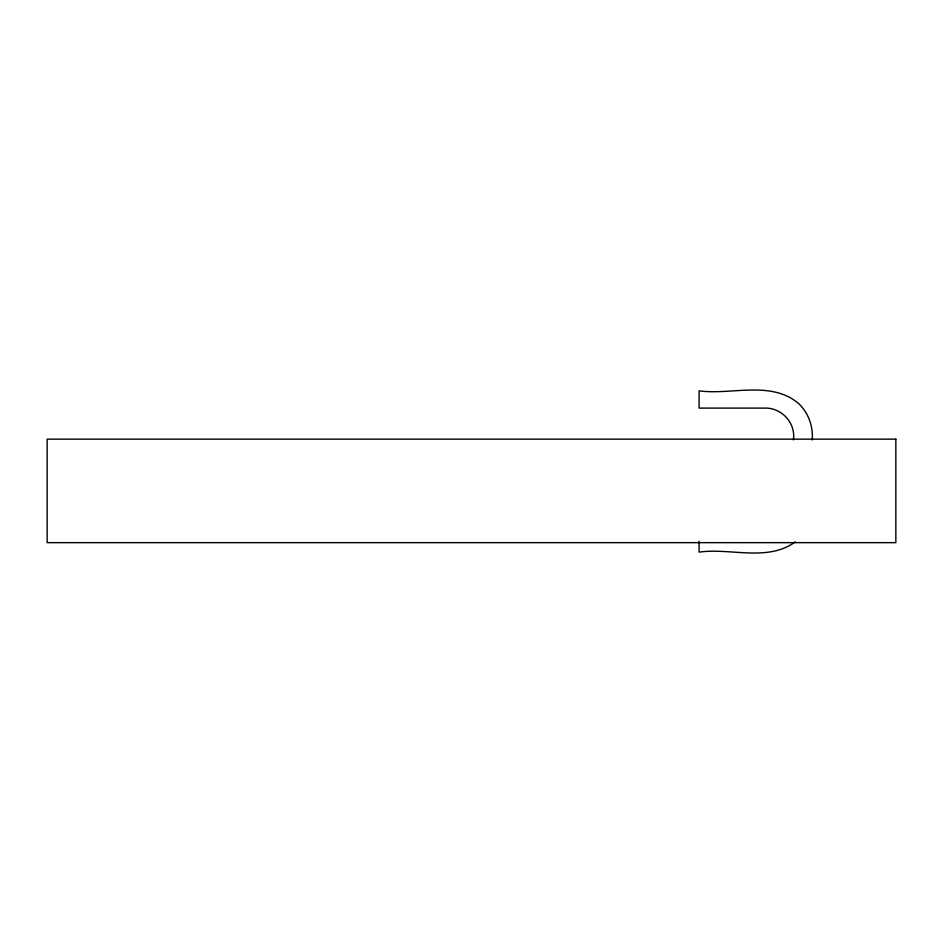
<?xml version="1.0" encoding="UTF-8"?>
<svg xmlns="http://www.w3.org/2000/svg" width="943" height="943" viewBox="0 0 943 943"><rect width="100%" height="100%" fill="white"/><g stroke="black" fill="none" stroke-linecap="round" stroke-linejoin="round"><path stroke-width="1.41" d="M795.244 541.86C767.732 562.169 730.283 547.624 699.093 552.138L699.093 541.282M812.253 439.98C813.243 426.425 808.54 412.786 798.497 403.439C770.879 380.17 731.45 395.211 699.093 390.862L699.093 408.107L764.49 408.107C781.452 407.411 796.033 422.971 793.393 439.921M895.85 439.155L47.15 439.155L47.15 542.661L895.85 542.661L895.85 439.155"/></g></svg>
